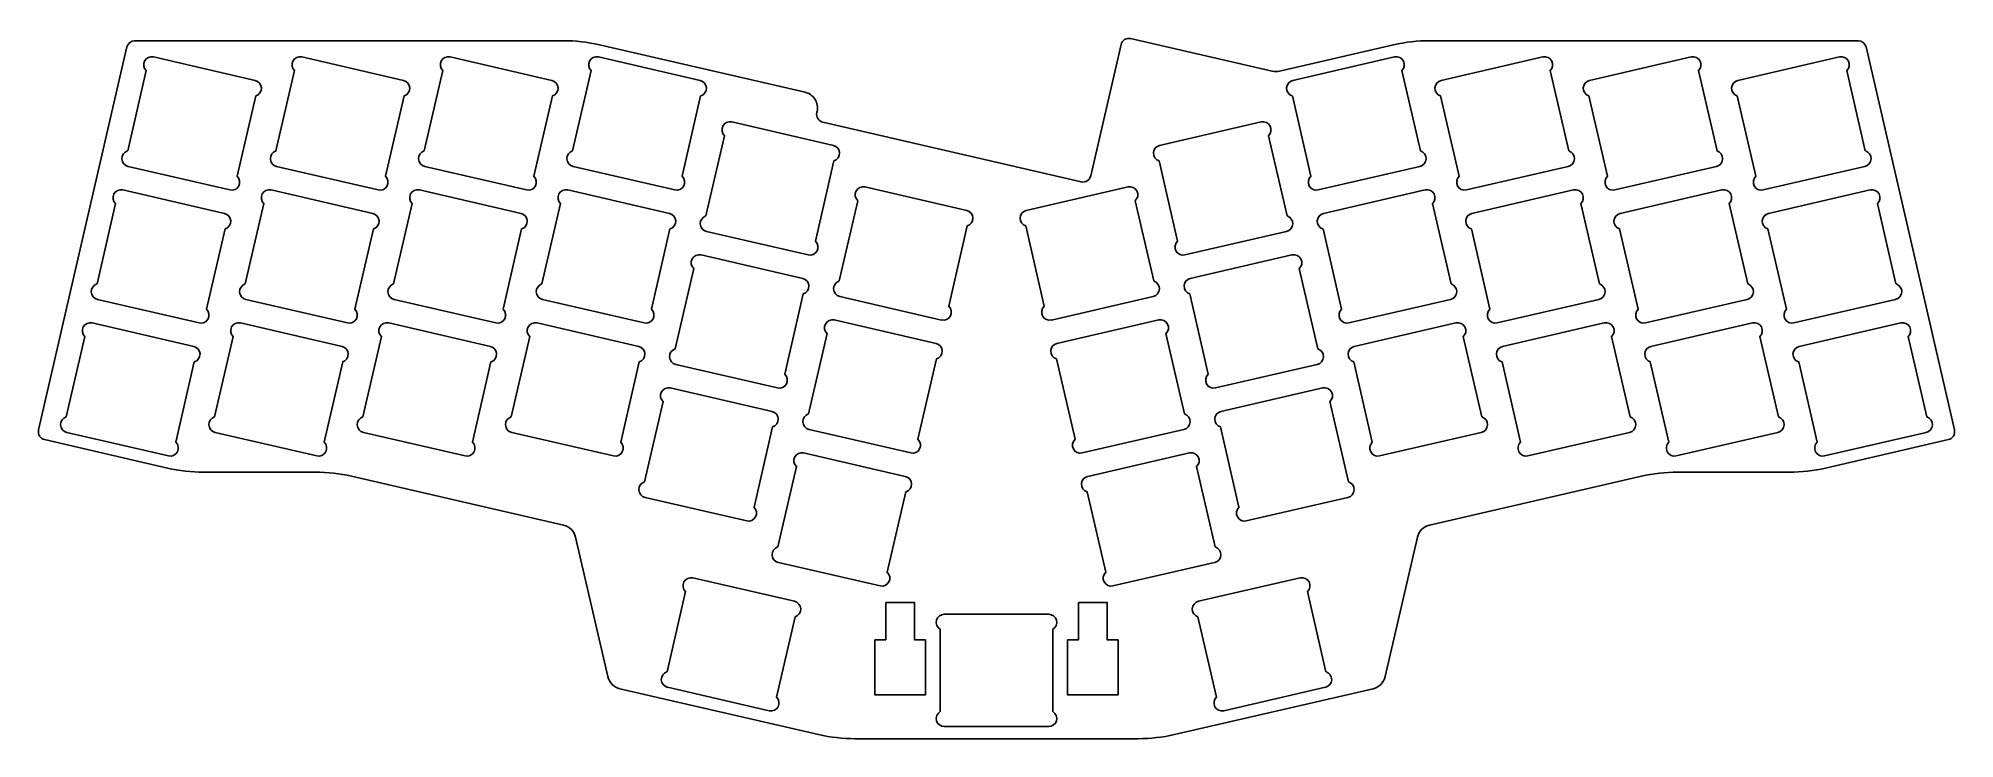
# Model space of a CAD drawing. Header units: millimetres. Extents: x -119 to 119, y -87 to 0.
import ezdxf

# ---------------------------------------------------------------- set-up
doc = ezdxf.new("R2010")
doc.units = ezdxf.units.MM
doc.layers.get('0').update_dxf_attribs({"linetype": 'CONTINUOUS'})

msp = doc.modelspace()

# ---------------------------------------------------------------- linework, layer by layer
for p, q in [((-105, -2.02), (-92.33, -4.95)), ((-86.53, -2.02), (-73.86, -4.95)), ((-68.06, -2.02), (-55.39, -4.95)), ((-49.58, -2.02), (-36.92, -4.95)), ((36.92, -4.95), (49.58, -2.02)), ((55.39, -4.95), (68.06, -2.02)), ((73.86, -4.95), (86.53, -2.02)), ((92.33, -4.95), (105, -2.02)), ((-108.22, -13.73), (-105.91, -3.73)), ((-89.75, -13.73), (-87.44, -3.73)), ((-71.27, -13.73), (-68.96, -3.73)), ((-52.8, -13.73), (-50.49, -3.73)), ((50.49, -3.73), (52.8, -13.73)), ((68.96, -3.73), (71.27, -13.73)), ((87.44, -3.73), (89.75, -13.73)), ((105.91, -3.73), (108.22, -13.73)), ((-92.27, -6.88), (-94.58, -16.88)), ((-73.79, -6.88), (-76.1, -16.88)), ((-55.32, -6.88), (-57.63, -16.88)), ((-36.85, -6.88), (-39.16, -16.88)), ((39.16, -16.88), (36.85, -6.88)), ((57.63, -16.88), (55.32, -6.88)), ((76.1, -16.88), (73.79, -6.88)), ((94.58, -16.88), (92.27, -6.88)), ((-36.2, -21.83), (-33.89, -11.83)), ((-32.98, -10.12), (-20.31, -13.05)), ((20.31, -13.05), (32.98, -10.12)), ((33.89, -11.83), (36.2, -21.83)), ((-95.48, -18.59), (-108.15, -15.67)), ((-77.01, -18.59), (-89.68, -15.67)), ((-58.54, -18.59), (-71.2, -15.67)), ((-40.07, -18.59), (-52.73, -15.67)), ((-20.25, -14.98), (-22.55, -24.98)), ((22.55, -24.98), (20.25, -14.98)), ((52.73, -15.67), (40.07, -18.59)), ((71.2, -15.67), (58.54, -18.59)), ((89.68, -15.67), (77.01, -18.59)), ((108.15, -15.67), (95.48, -18.59)), ((-108.83, -18.59), (-96.16, -21.51)), ((-90.35, -18.59), (-77.69, -21.51)), ((-71.88, -18.59), (-59.21, -21.51)), ((-53.41, -18.59), (-40.74, -21.51)), ((-16.38, -18.22), (-3.71, -21.14)), ((3.71, -21.14), (16.38, -18.22)), ((40.74, -21.51), (53.41, -18.59)), ((59.21, -21.51), (71.88, -18.59)), ((77.69, -21.51), (90.35, -18.59)), ((96.16, -21.51), (108.83, -18.59)), ((-112.04, -30.3), (-109.73, -20.29)), ((-93.57, -30.3), (-91.26, -20.29)), ((-75.1, -30.3), (-72.79, -20.29)), ((-56.62, -30.3), (-54.31, -20.29)), ((-19.59, -29.93), (-17.28, -19.93)), ((17.28, -19.93), (19.59, -29.93)), ((54.31, -20.29), (56.62, -30.3)), ((72.79, -20.29), (75.1, -30.3)), ((91.26, -20.29), (93.57, -30.3)), ((109.73, -20.29), (112.04, -30.3)), ((-96.09, -23.44), (-98.4, -33.45)), ((-77.62, -23.44), (-79.93, -33.45)), ((-59.15, -23.44), (-61.46, -33.45)), ((-40.67, -23.44), (-42.98, -33.45)), ((-23.46, -26.69), (-36.13, -23.76)), ((-3.64, -23.08), (-5.95, -33.08)), ((5.95, -33.08), (3.64, -23.08)), ((36.13, -23.76), (23.46, -26.69)), ((42.98, -33.45), (40.67, -23.44)), ((61.46, -33.45), (59.15, -23.44)), ((79.93, -33.45), (77.62, -23.44)), ((98.4, -33.45), (96.09, -23.44)), ((-40.02, -38.4), (-37.71, -28.39)), ((-36.8, -26.69), (-24.14, -29.61)), ((24.14, -29.61), (36.8, -26.69)), ((37.71, -28.39), (40.02, -38.4)), ((-99.31, -35.15), (-111.98, -32.23)), ((-80.84, -35.15), (-93.5, -32.23)), ((-62.36, -35.15), (-75.03, -32.23)), ((-43.89, -35.15), (-56.56, -32.23)), ((-24.07, -31.54), (-26.38, -41.55)), ((-6.86, -34.79), (-19.53, -31.86)), ((19.53, -31.86), (6.86, -34.79)), ((26.38, -41.55), (24.07, -31.54)), ((56.56, -32.23), (43.89, -35.15)), ((75.03, -32.23), (62.36, -35.15)), ((93.5, -32.23), (80.84, -35.15)), ((111.98, -32.23), (99.31, -35.15)), ((-112.65, -35.15), (-99.98, -38.08)), ((-94.18, -35.15), (-81.51, -38.08)), ((-75.7, -35.15), (-63.04, -38.08)), ((-57.23, -35.15), (-44.56, -38.08)), ((-20.2, -34.78), (-7.53, -37.71)), ((7.53, -37.71), (20.2, -34.78)), ((44.56, -38.08), (57.23, -35.15)), ((63.04, -38.08), (75.7, -35.15)), ((81.51, -38.08), (94.18, -35.15)), ((99.98, -38.08), (112.65, -35.15)), ((-115.87, -46.86), (-113.56, -36.86)), ((-97.39, -46.86), (-95.08, -36.86)), ((-78.92, -46.86), (-76.61, -36.86)), ((-60.45, -46.86), (-58.14, -36.86)), ((-23.42, -46.49), (-21.11, -36.49)), ((21.11, -36.49), (23.42, -46.49)), ((58.14, -36.86), (60.45, -46.86)), ((76.61, -36.86), (78.92, -46.86)), ((95.08, -36.86), (97.39, -46.86)), ((113.56, -36.86), (115.87, -46.86)), ((-99.92, -40.01), (-102.23, -50.01)), ((-81.44, -40.01), (-83.75, -50.01)), ((-62.97, -40.01), (-65.28, -50.01)), ((-44.5, -40.01), (-46.81, -50.01)), ((-27.29, -43.25), (-39.95, -40.33)), ((-7.47, -39.64), (-9.78, -49.64)), ((9.78, -49.64), (7.47, -39.64)), ((39.95, -40.33), (27.29, -43.25)), ((46.81, -50.01), (44.5, -40.01)), ((65.28, -50.01), (62.97, -40.01)), ((83.75, -50.01), (81.44, -40.01)), ((102.23, -50.01), (99.92, -40.01)), ((-43.84, -54.96), (-41.53, -44.96)), ((-40.63, -43.25), (-27.96, -46.17)), ((27.96, -46.17), (40.63, -43.25)), ((41.53, -44.96), (43.84, -54.96)), ((-103.13, -51.72), (-115.8, -48.79)), ((-84.66, -51.72), (-97.33, -48.79)), ((-66.19, -51.72), (-78.85, -48.79)), ((-47.71, -51.72), (-60.38, -48.79)), ((-27.89, -48.11), (-30.2, -58.11)), ((-10.68, -51.35), (-23.35, -48.43)), ((23.35, -48.43), (10.68, -51.35)), ((30.2, -58.11), (27.89, -48.11)), ((60.38, -48.79), (47.71, -51.72)), ((78.85, -48.79), (66.19, -51.72)), ((97.33, -48.79), (84.66, -51.72)), ((115.8, -48.79), (103.13, -51.72)), ((-24.02, -51.35), (-11.36, -54.27)), ((11.36, -54.27), (24.02, -51.35)), ((-27.24, -63.06), (-24.93, -53.05)), ((24.93, -53.05), (27.24, -63.06)), ((-31.11, -59.82), (-43.78, -56.89)), ((-11.29, -56.2), (-13.6, -66.21)), ((13.6, -66.21), (11.29, -56.2)), ((43.78, -56.89), (31.11, -59.82)), ((-14.51, -67.91), (-27.17, -64.99)), ((27.17, -64.99), (14.51, -67.91)), ((-41.04, -78.61), (-38.73, -68.61)), ((-37.82, -66.9), (-25.16, -69.83)), ((25.16, -69.83), (37.82, -66.9)), ((38.73, -68.61), (41.04, -78.61)), ((-6.5, -71.44), (6.5, -71.44)), ((-25.09, -71.76), (-27.4, -81.76)), ((-7, -83.57), (-7, -73.3)), ((7, -73.3), (7, -83.57)), ((27.4, -81.76), (25.09, -71.76)), ((-28.31, -83.47), (-40.97, -80.54)), ((40.97, -80.54), (28.31, -83.47)), ((6.5, -85.44), (-6.5, -85.44))]:
    msp.add_line(p, q)
msp.add_lwpolyline([(49.46, -0.51, -0.056784), (53.96, 0), (107.33, 0, -0.349216), (108.31, -0.78), (119.32, -48.49, -0.414214), (118.57, -49.69), (103.26, -53.23, -0.056784), (98.76, -53.74), (84.84, -53.74, 0.056784), (80.34, -54.25), (53.92, -60.35, 0.286745), (52.42, -61.85), (48.41, -79.21, -0.286745), (46.91, -80.71), (22.16, -86.43, -0.056784), (17.66, -86.94), (-17.66, -86.94, -0.056784), (-22.16, -86.43), (-46.91, -80.71, -0.286745), (-48.41, -79.21), (-52.42, -61.85, 0.286745), (-53.92, -60.35), (-80.34, -54.25, 0.056784), (-84.84, -53.74), (-98.76, -53.74, -0.056784), (-103.26, -53.23), (-118.57, -49.69, -0.414214), (-119.32, -48.49), (-108.31, -0.78, -0.349216), (-107.33, 0), (-53.96, 0, -0.056784), (-49.46, -0.51), (-23.85, -6.42, -0.414214), (-22.35, -8.82), (-22.38, -8.95, 0.414214), (-21.63, -10.15), (10.54, -17.58, 0.414214), (11.74, -16.83), (15.51, -0.48, -0.414214), (16.71, 0.27), (34.33, -3.8, 0.113936), (35.23, -3.8)], format="xyb", close=True)
for points in [[(-13.8, -74.64), (-15.15, -74.64), (-15.15, -81.49), (-8.85, -81.49), (-8.85, -74.64), (-10.2, -74.64), (-10.2, -69.99), (-13.8, -69.99)], [(10.2, -69.99), (10.2, -74.64), (8.85, -74.64), (8.85, -81.49), (15.15, -81.49), (15.15, -74.64), (13.8, -74.64), (13.8, -69.99)]]:
    msp.add_lwpolyline(points, close=True)
for centre, start, end in [((-105.23, -3), 77, 227), ((-86.75, -3), 77, 227), ((-68.28, -3), 77, 227), ((-49.81, -3), 77, 227), ((49.81, -3), -47, 103), ((68.28, -3), -47, 103), ((86.75, -3), -47, 103), ((105.23, -3), -47, 103), ((-92.56, -5.92), -73, 77), ((-74.09, -5.92), -73, 77), ((-55.61, -5.92), -73, 77), ((-37.14, -5.92), -73, 77), ((37.14, -5.92), 103, 253), ((55.61, -5.92), 103, 253), ((74.09, -5.92), 103, 253), ((92.56, -5.92), 103, 253), ((-33.2, -11.1), 77, 227), ((33.2, -11.1), -47, 103), ((-107.93, -14.69), 107, 257), ((-89.45, -14.69), 107, 257), ((-70.98, -14.69), 107, 257), ((-52.51, -14.69), 107, 257), ((-20.54, -14.02), -73, 77), ((20.54, -14.02), 103, 253), ((52.51, -14.69), -77, 73), ((70.98, -14.69), -77, 73), ((89.45, -14.69), -77, 73), ((107.93, -14.69), -77, 73), ((-109.05, -19.56), 77, 227), ((-95.26, -17.62), -103, 47), ((-90.58, -19.56), 77, 227), ((-76.79, -17.62), -103, 47), ((-72.1, -19.56), 77, 227), ((-58.31, -17.62), -103, 47), ((-53.63, -19.56), 77, 227), ((-39.84, -17.62), -103, 47), ((-16.6, -19.19), 77, 227), ((16.6, -19.19), -47, 103), ((39.84, -17.62), 133, 283), ((53.63, -19.56), -47, 103), ((58.31, -17.62), 133, 283), ((72.1, -19.56), -47, 103), ((76.79, -17.62), 133, 283), ((90.58, -19.56), -47, 103), ((95.26, -17.62), 133, 283), ((109.05, -19.56), -47, 103), ((-3.93, -22.12), -73, 77), ((3.93, -22.12), 103, 253), ((-96.38, -22.49), -73, 77), ((-77.91, -22.49), -73, 77), ((-59.44, -22.49), -73, 77), ((-40.96, -22.49), -73, 77), ((-35.9, -22.79), 107, 257), ((35.9, -22.79), -77, 73), ((40.96, -22.49), 103, 253), ((59.44, -22.49), 103, 253), ((77.91, -22.49), 103, 253), ((96.38, -22.49), 103, 253), ((-23.24, -25.71), -103, 47), ((23.24, -25.71), 133, 283), ((-37.03, -27.66), 77, 227), ((37.03, -27.66), -47, 103), ((-111.75, -31.26), 107, 257), ((-93.28, -31.26), 107, 257), ((-74.8, -31.26), 107, 257), ((-56.33, -31.26), 107, 257), ((-24.36, -30.58), -73, 77), ((-19.3, -30.89), 107, 257), ((19.3, -30.89), -77, 73), ((24.36, -30.58), 103, 253), ((56.33, -31.26), -77, 73), ((74.8, -31.26), -77, 73), ((93.28, -31.26), -77, 73), ((111.75, -31.26), -77, 73), ((-6.63, -33.81), -103, 47), ((6.63, -33.81), 133, 283), ((-112.87, -36.13), 77, 227), ((-99.08, -34.18), -103, 47), ((-94.4, -36.13), 77, 227), ((-80.61, -34.18), -103, 47), ((-75.93, -36.13), 77, 227), ((-62.14, -34.18), -103, 47), ((-57.46, -36.13), 77, 227), ((-43.66, -34.18), -103, 47), ((-20.42, -35.76), 77, 227), ((20.42, -35.76), -47, 103), ((43.66, -34.18), 133, 283), ((57.46, -36.13), -47, 103), ((62.14, -34.18), 133, 283), ((75.93, -36.13), -47, 103), ((80.61, -34.18), 133, 283), ((94.4, -36.13), -47, 103), ((99.08, -34.18), 133, 283), ((112.87, -36.13), -47, 103), ((-100.21, -39.05), -73, 77), ((-81.74, -39.05), -73, 77), ((-63.26, -39.05), -73, 77), ((-44.79, -39.05), -73, 77), ((-7.76, -38.68), -73, 77), ((7.76, -38.68), 103, 253), ((44.79, -39.05), 103, 253), ((63.26, -39.05), 103, 253), ((81.74, -39.05), 103, 253), ((100.21, -39.05), 103, 253), ((-39.73, -39.35), 107, 257), ((39.73, -39.35), -77, 73), ((-27.06, -42.28), -103, 47), ((27.06, -42.28), 133, 283), ((-40.85, -44.22), 77, 227), ((40.85, -44.22), -47, 103), ((-115.57, -47.82), 107, 257), ((-97.1, -47.82), 107, 257), ((-78.63, -47.82), 107, 257), ((-60.16, -47.82), 107, 257), ((-28.19, -47.15), -73, 77), ((-23.12, -47.45), 107, 257), ((23.12, -47.45), -77, 73), ((28.19, -47.15), 103, 253), ((60.16, -47.82), -77, 73), ((78.63, -47.82), -77, 73), ((97.1, -47.82), -77, 73), ((115.57, -47.82), -77, 73), ((-102.91, -50.74), -103, 47), ((-84.43, -50.74), -103, 47), ((-65.96, -50.74), -103, 47), ((-47.49, -50.74), -103, 47), ((-10.46, -50.38), -103, 47), ((10.46, -50.38), 133, 283), ((47.49, -50.74), 133, 283), ((65.96, -50.74), 133, 283), ((84.43, -50.74), 133, 283), ((102.91, -50.74), 133, 283), ((-24.25, -52.32), 77, 227), ((24.25, -52.32), -47, 103), ((-11.58, -55.25), -73, 77), ((11.58, -55.25), 103, 253), ((-43.55, -55.92), 107, 257), ((43.55, -55.92), -77, 73), ((-30.89, -58.84), -103, 47), ((30.89, -58.84), 133, 283), ((-26.95, -64.02), 107, 257), ((26.95, -64.02), -77, 73), ((-14.28, -66.94), -103, 47), ((14.28, -66.94), 133, 283), ((-38.05, -67.88), 77, 227), ((38.05, -67.88), -47, 103), ((-25.38, -70.8), -73, 77), ((-6.5, -72.44), 90, 240), ((6.5, -72.44), -60, 90), ((25.38, -70.8), 103, 253), ((-40.75, -79.57), 107, 257), ((40.75, -79.57), -77, 73), ((-28.08, -82.49), -103, 47), ((28.08, -82.49), 133, 283), ((-6.5, -84.44), 120, 270), ((6.5, -84.44), -90, 60)]:
    msp.add_arc(centre, 1, start, end)

doc.saveas('drawing.dxf')
